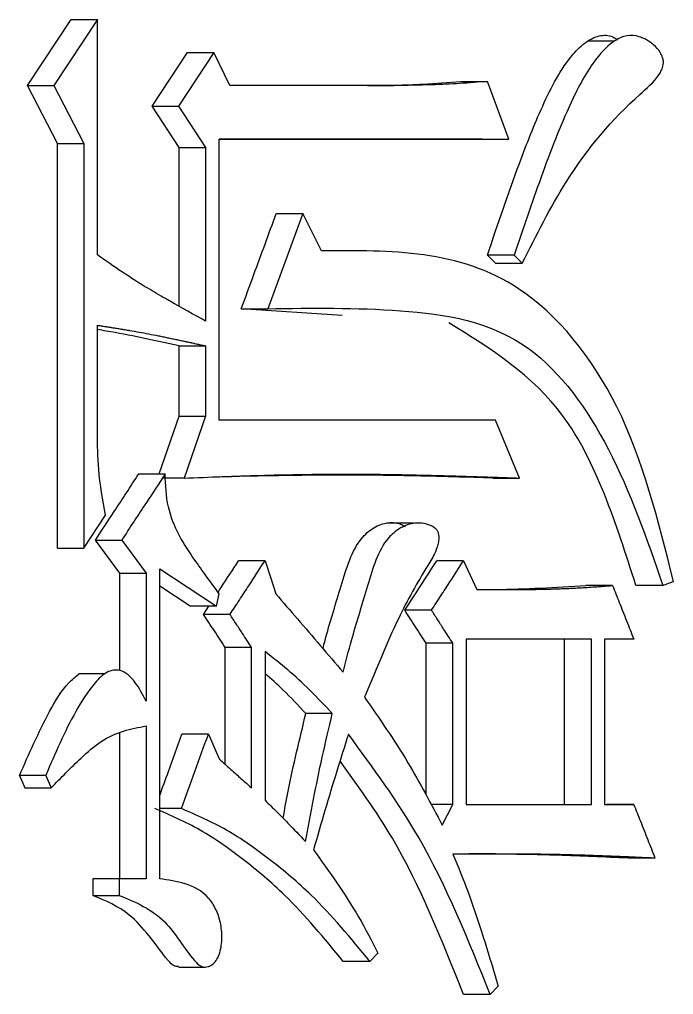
# Model space of a CAD drawing. Header units: millimetres. Extents: x 2136 to 4572, y 748 to 2471.
# Drawn here: x 3168.638 to 3170.351, y 1011.86 to 1014.413 of the extents above; entities that cross this region are included whole.
import ezdxf

# ---------------------------------------------------------------- set-up
doc = ezdxf.new("R2010")
doc.units = ezdxf.units.MM

msp = doc.modelspace()

# ---------------------------------------------------------------- linework, layer by layer
at = {"color": 7, "linetype": 'Continuous', "lineweight": 25}
for p, q in [((3168.6598, 1014.2401), (3168.7735, 1014.4132)), ((3168.8423, 1014.4132), (3168.7284, 1014.2401)), ((3168.7735, 1014.4132), (3168.8423, 1014.4132)), ((3168.8423, 1013.7966), (3168.8423, 1014.4132)), ((3170.1973, 1014.3565), (3170.1259, 1014.3565)), ((3168.9862, 1014.186), (3169.0781, 1014.3266)), ((3169.1473, 1014.3266), (3169.0552, 1014.186)), ((3169.0781, 1014.3266), (3169.1473, 1014.3266)), ((3169.1897, 1014.2401), (3169.1473, 1014.3266)), ((3169.7943, 1014.2509), (3169.8644, 1014.2509)), ((3169.9203, 1014.0995), (3169.8644, 1014.2509)), ((3168.6598, 1014.2401), (3168.7284, 1014.2401)), ((3168.738, 1014.0887), (3168.6598, 1014.2401)), ((3168.7284, 1014.2401), (3168.8067, 1014.0887)), ((3169.6194, 1014.2401), (3169.1897, 1014.2401)), ((3169.5496, 1014.2401), (3169.6194, 1014.2401)), ((3168.9862, 1014.186), (3169.0552, 1014.186)), ((3169.0569, 1014.0778), (3168.9862, 1014.186)), ((3169.0552, 1014.186), (3169.126, 1014.0778)), ((3169.1614, 1014.0995), (3169.9203, 1014.0995)), ((3169.1614, 1013.3639), (3169.1614, 1014.0995)), ((3169.8501, 1014.0995), (3169.1614, 1014.0995)), ((3169.8501, 1014.0995), (3169.9203, 1014.0995)), ((3168.738, 1014.0887), (3168.8067, 1014.0887)), ((3168.738, 1013.0286), (3168.738, 1014.0887)), ((3169.0569, 1014.0778), (3169.126, 1014.0778)), ((3169.0569, 1013.662), (3169.0569, 1014.0778)), ((3169.126, 1014.0778), (3169.126, 1013.6235)), ((3169.3803, 1013.9048), (3169.2886, 1013.656)), ((3169.3108, 1013.9048), (3169.3803, 1013.9048)), ((3169.4296, 1013.8074), (3169.3803, 1013.9048)), ((3169.9343, 1013.7965), (3169.8641, 1013.7965)), ((3169.885, 1013.7749), (3169.9552, 1013.7749)), ((3169.4836, 1013.638), (3169.2193, 1013.656)), ((3169.2193, 1013.656), (3169.2886, 1013.656)), ((3168.8423, 1013.3314), (3168.8423, 1013.6127)), ((3169.0569, 1013.5586), (3169.126, 1013.5586)), ((3169.0569, 1013.3747), (3169.0569, 1013.5586)), ((3169.126, 1013.5586), (3169.126, 1013.3747)), ((3169.0041, 1013.2233), (3169.0569, 1013.3747)), ((3169.0569, 1013.3747), (3169.126, 1013.3747)), ((3169.126, 1013.3747), (3169.0694, 1013.2125)), ((3169.8854, 1013.3639), (3169.1614, 1013.3639)), ((3169.9482, 1013.2125), (3169.8854, 1013.3639)), ((3168.9508, 1013.2233), (3169.0198, 1013.2233)), ((3169.0694, 1013.2125), (3169.0127, 1013.2125)), ((3169.878, 1013.2125), (3169.8052, 1013.2152)), ((3169.878, 1013.2125), (3169.9482, 1013.2125)), ((3168.8067, 1013.0286), (3168.8636, 1013.1151)), ((3169.6702, 1013.0947), (3169.5995, 1013.0947)), ((3168.8374, 1013.0502), (3168.9062, 1013.0502)), ((3168.9012, 1012.9637), (3168.8374, 1013.0502)), ((3168.9062, 1013.0502), (3168.9701, 1012.9637)), ((3168.738, 1013.0286), (3168.8067, 1013.0286)), ((3169.2815, 1012.9961), (3169.2122, 1012.9961)), ((3169.8015, 1012.9961), (3169.7315, 1012.9961)), ((3169.0056, 1012.9745), (3169.1543, 1012.8771)), ((3168.9012, 1012.9637), (3168.9701, 1012.9637)), ((3168.9012, 1012.7084), (3168.9012, 1012.9637)), ((3168.9701, 1012.9637), (3168.9701, 1012.6283)), ((3169.0852, 1012.8771), (3169.0056, 1012.9293)), ((3170.1918, 1012.9312), (3170.1213, 1012.9312)), ((3169.1543, 1012.8771), (3169.1614, 1012.9096)), ((3169.1543, 1012.8771), (3169.0852, 1012.8771)), ((3169.1205, 1012.8555), (3169.1346, 1012.8771)), ((3169.7175, 1012.8663), (3169.6476, 1012.8663)), ((3169.1897, 1012.8555), (3169.1205, 1012.8555)), ((3170.1362, 1012.7906), (3169.8085, 1012.7906)), ((3169.8085, 1012.7906), (3169.8085, 1012.3579)), ((3170.0658, 1012.3579), (3170.0658, 1012.7906)), ((3170.1362, 1012.3579), (3170.1362, 1012.7906)), ((3170.2473, 1012.7906), (3170.171, 1012.7906)), ((3170.171, 1012.7906), (3170.171, 1012.3579)), ((3169.2462, 1012.7689), (3169.177, 1012.7689)), ((3169.177, 1012.463), (3169.177, 1012.7689)), ((3169.2462, 1012.4012), (3169.2462, 1012.7689)), ((3169.7735, 1012.7798), (3169.7036, 1012.7798)), ((3169.7036, 1012.3826), (3169.7036, 1012.7798)), ((3169.7735, 1012.3579), (3169.7735, 1012.7798)), ((3169.2815, 1012.7581), (3169.2815, 1012.3687)), ((3168.8618, 1012.7), (3168.7931, 1012.7)), ((3169.4577, 1012.5959), (3169.3882, 1012.5959)), ((3168.9701, 1012.5634), (3168.9701, 1012.1632)), ((3168.9012, 1012.1632), (3168.9012, 1012.5456)), ((3169.1331, 1012.5418), (3169.064, 1012.5418)), ((3168.707, 1012.4336), (3168.6384, 1012.4336)), ((3168.6384, 1012.4336), (3168.6526, 1012.4012)), ((3168.707, 1012.4336), (3168.7212, 1012.4012)), ((3168.6526, 1012.4012), (3168.7212, 1012.4012)), ((3169.7735, 1012.3579), (3169.7167, 1012.3579)), ((3169.8085, 1012.3579), (3170.1362, 1012.3579)), ((3169.8085, 1012.3579), (3170.0658, 1012.3579)), ((3170.0658, 1012.3579), (3170.1362, 1012.3579)), ((3170.171, 1012.3579), (3170.2473, 1012.3579)), ((3170.171, 1012.3579), (3170.1768, 1012.3579)), ((3170.2473, 1012.3579), (3170.1768, 1012.3579)), ((3170.3028, 1012.2173), (3170.2322, 1012.2173)), ((3168.8991, 1012.1632), (3168.8303, 1012.1632)), ((3168.8303, 1012.1632), (3168.8303, 1012.1199)), ((3168.8991, 1012.1632), (3168.8991, 1012.1199)), ((3168.9701, 1012.1632), (3168.8991, 1012.1632)), ((3168.8303, 1012.1199), (3168.8991, 1012.1199)), ((3169.5562, 1011.9468), (3169.5772, 1011.9685)), ((3169.055, 1011.9322), (3169.1245, 1011.9322)), ((3169.8714, 1011.8603), (3169.8923, 1011.8819)), ((3169.8714, 1011.8603), (3169.8013, 1011.8603))]:
    msp.add_line(p, q, dxfattribs=at)
at = {"color": 7, "linetype": 'Continuous', "lineweight": 25, "flags": 128}
for points in [[(3168.8067, 1014.0887), (3168.8067, 1013.6683), (3168.8067, 1013.0286)], [(3169.885, 1013.7749), (3169.8797, 1013.7804), (3169.8744, 1013.7859), (3169.8641, 1013.7965)], [(3169.9343, 1013.7965), (3169.9447, 1013.7857), (3169.9552, 1013.7749)], [(3169.2815, 1012.9961), (3169.2957, 1012.9528), (3169.3098, 1012.9096)], [(3169.8015, 1012.9961), (3169.819, 1012.9583), (3169.8364, 1012.9204)], [(3169.0056, 1012.1632), (3169.0056, 1012.5688), (3169.0056, 1012.9745)], [(3170.3236, 1012.9312), (3170.2949, 1012.9312), (3170.2739, 1012.9312), (3170.2529, 1012.9312)], [(3169.1331, 1012.5418), (3169.1473, 1012.5093), (3169.1614, 1012.4769)], [(3169.7455, 1012.3038), (3169.7595, 1012.3308), (3169.7735, 1012.3579)], [(3169.0623, 1012.3471), (3169.0449, 1012.3471), (3169.0274, 1012.3471), (3169.0056, 1012.3471)], [(3169.5562, 1011.9468), (3169.5307, 1011.9468), (3169.5086, 1011.9468), (3169.4865, 1011.9468)]]:
    msp.add_lwpolyline(points, dxfattribs=at)
at = {"color": 7, "linetype": 'Continuous', "lineweight": 25}
for points, knots in [([(3169.8641, 1013.7965), (3169.8913, 1013.8769), (3169.9362, 1014.0095), (3170.0064, 1014.1886), (3170.0646, 1014.3005), (3170.1205, 1014.3552), (3170.1563, 1014.3729), (3170.1857, 1014.3728), (3170.2004, 1014.363), (3170.2045, 1014.3602)], [0, 0, 0, 0, 0.336148, 0.554502, 0.775219, 0.850857, 0.913151, 0.975906, 1, 1, 1, 1]), ([(3169.9552, 1013.7749), (3169.9918, 1013.8479), (3170.0772, 1014.0181), (3170.2073, 1014.1723), (3170.3023, 1014.2502), (3170.3204, 1014.2803), (3170.3246, 1014.2924), (3170.3251, 1014.3041), (3170.3226, 1014.3156), (3170.3146, 1014.3314), (3170.2944, 1014.3528), (3170.2646, 1014.3699), (3170.2292, 1014.3733), (3170.1896, 1014.3555), (3170.1358, 1014.3004), (3170.0704, 1014.1769), (3170.0033, 1014.0006), (3169.9573, 1013.8647), (3169.9343, 1013.7965)], [0, 0, 0, 0, 0.163054, 0.380102, 0.433894, 0.442949, 0.452088, 0.458006, 0.463913, 0.473847, 0.492962, 0.528393, 0.555625, 0.58285, 0.633845, 0.724478, 0.861928, 1, 1, 1, 1]), ([(3169.5496, 1014.2401), (3169.574, 1014.2404), (3169.6227, 1014.2409), (3169.7043, 1014.2442), (3169.7614, 1014.2485), (3169.7943, 1014.2509)], [0, 0, 0, 0, 0.297859, 0.595729, 1, 1, 1, 1]), ([(3169.8644, 1014.2509), (3169.8402, 1014.2491), (3169.7917, 1014.2453), (3169.71, 1014.2414), (3169.6525, 1014.2406), (3169.6194, 1014.2401)], [0, 0, 0, 0, 0.29749, 0.594994, 1, 1, 1, 1]), ([(3169.2193, 1013.656), (3169.2303, 1013.6859), (3169.2511, 1013.7424), (3169.2816, 1013.8253), (3169.3011, 1013.8783), (3169.3108, 1013.9048)], [0, 0, 0, 0, 0.361499, 0.68075, 1, 1, 1, 1]), ([(3170.3513, 1012.942), (3170.3114, 1013.1014), (3170.2338, 1013.4118), (3169.9085, 1013.8117), (3169.61, 1013.809), (3169.4296, 1013.8074)], [0, 0, 0, 0, 0.294377, 0.5735664, 1, 1, 1, 1]), ([(3169.126, 1013.6235), (3169.0949, 1013.6407), (3169.0598, 1013.6601), (3169.0093, 1013.6889), (3168.9448, 1013.7259), (3168.886, 1013.7664), (3168.8423, 1013.7966)], [0, 0, 0, 0, 0.325176, 0.365823, 0.528414, 1, 1, 1, 1]), ([(3169.2886, 1013.656), (3169.4038, 1013.6575), (3169.6339, 1013.6607), (3169.97, 1013.6088), (3170.1981, 1013.2935), (3170.2812, 1013.0536), (3170.3236, 1012.9312)], [0, 0, 0, 0, 0.273656, 0.546764, 0.768873, 1, 1, 1, 1]), ([(3168.8423, 1013.6127), (3168.8443, 1013.6124), (3168.8485, 1013.6117), (3168.8537, 1013.6109), (3168.859, 1013.6101), (3168.8631, 1013.6094), (3168.8673, 1013.6088), (3168.8715, 1013.6081), (3168.8757, 1013.6074), (3168.8809, 1013.6066), (3168.885, 1013.6059), (3168.8903, 1013.6051), (3168.8955, 1013.6042), (3168.9017, 1013.6032), (3168.908, 1013.6022), (3168.9142, 1013.6011), (3168.9205, 1013.6001), (3168.933, 1013.598), (3168.96, 1013.5932), (3168.987, 1013.588), (3169.0078, 1013.5839), (3169.0161, 1013.5822), (3169.0244, 1013.5805), (3169.0347, 1013.5783), (3169.043, 1013.5766), (3169.0513, 1013.5749), (3169.0575, 1013.5735), (3169.0627, 1013.5724), (3169.0678, 1013.5713), (3169.072, 1013.5704), (3169.0761, 1013.5695), (3169.0802, 1013.5686), (3169.0844, 1013.5677), (3169.0895, 1013.5666), (3169.0937, 1013.5657), (3169.0988, 1013.5646), (3169.103, 1013.5637), (3169.1071, 1013.5628), (3169.1112, 1013.5619), (3169.1154, 1013.561), (3169.1206, 1013.5598), (3169.1239, 1013.5591), (3169.126, 1013.5586)], [0, 0, 0, 0, 0.021952, 0.043903, 0.054879, 0.07683, 0.087806, 0.098782, 0.120733, 0.131709, 0.15366, 0.164636, 0.186587, 0.208539, 0.23049, 0.252442, 0.274393, 0.296345, 0.384151, 0.559767, 0.581718, 0.60367, 0.647573, 0.669524, 0.713427, 0.735378, 0.75733, 0.779281, 0.790257, 0.812208, 0.823184, 0.83416, 0.856111, 0.867087, 0.889038, 0.900014, 0.921966, 0.932941, 0.943917, 0.965868, 0.976844, 1, 1, 1, 1]), ([(3170.2529, 1012.9312), (3170.2005, 1013.0945), (3170.0988, 1013.4112), (3169.8726, 1013.5511), (3169.7629, 1013.6189)], [0, 0, 0, 0, 0.515406, 1, 1, 1, 1]), ([(3169.0569, 1013.5586), (3169.0239, 1013.5659), (3168.9603, 1013.5799), (3168.8887, 1013.5936), (3168.8501, 1013.6), (3168.8423, 1013.6013)], [0, 0, 0, 0, 0.463687, 0.891018, 1, 1, 1, 1]), ([(3168.8636, 1013.1151), (3168.8565, 1013.1549), (3168.8439, 1013.226), (3168.8427, 1013.2992), (3168.8423, 1013.3314)], [0, 0, 0, 0, 0.558835, 1, 1, 1, 1]), ([(3168.8374, 1013.0502), (3168.8538, 1013.0752), (3168.8809, 1013.1165), (3168.9187, 1013.1742), (3168.9401, 1013.2069), (3168.9508, 1013.2233)], [0, 0, 0, 0, 0.432882, 0.716441, 1, 1, 1, 1]), ([(3169.0198, 1013.2233), (3169.0034, 1013.1983), (3168.9763, 1013.157), (3168.9385, 1013.0993), (3168.917, 1013.0666), (3168.9062, 1013.0502)], [0, 0, 0, 0, 0.432629, 0.716314, 1, 1, 1, 1]), ([(3169.1614, 1012.9096), (3169.1395, 1012.9395), (3169.1033, 1012.9888), (3169.0549, 1013.0608), (3169.0237, 1013.1366), (3169.0211, 1013.1941), (3169.0198, 1013.2233)], [0, 0, 0, 0, 0.334385, 0.552202, 0.773272, 1, 1, 1, 1]), ([(3169.0694, 1013.2125), (3169.1356, 1013.215), (3169.2681, 1013.2202), (3169.4166, 1013.223), (3169.501, 1013.2229), (3169.5215, 1013.2228), (3169.5277, 1013.2228), (3169.5339, 1013.2227), (3169.54, 1013.2227), (3169.5462, 1013.2227), (3169.5544, 1013.2226), (3169.5627, 1013.2225), (3169.5709, 1013.2224), (3169.577, 1013.2223), (3169.5832, 1013.2223), (3169.5894, 1013.2222), (3169.5955, 1013.2221), (3169.6017, 1013.222), (3169.6099, 1013.2219), (3169.6181, 1013.2217), (3169.6263, 1013.2216), (3169.6325, 1013.2215), (3169.6386, 1013.2214), (3169.6448, 1013.2213), (3169.651, 1013.2211), (3169.6571, 1013.221), (3169.6633, 1013.2209), (3169.6694, 1013.2207), (3169.6776, 1013.2206), (3169.6858, 1013.2204), (3169.694, 1013.2202), (3169.7002, 1013.22), (3169.7063, 1013.2199), (3169.7125, 1013.2197), (3169.7186, 1013.2196), (3169.7248, 1013.2194), (3169.733, 1013.2192), (3169.7412, 1013.219), (3169.7494, 1013.2188), (3169.7555, 1013.2186), (3169.7616, 1013.2184), (3169.7678, 1013.2183), (3169.7739, 1013.2181), (3169.7801, 1013.2179), (3169.7862, 1013.2177), (3169.7923, 1013.2175), (3169.8005, 1013.2173), (3169.8087, 1013.217), (3169.8169, 1013.2168), (3169.823, 1013.2166), (3169.8292, 1013.2164), (3169.8353, 1013.2162), (3169.8414, 1013.216), (3169.8476, 1013.2158), (3169.8558, 1013.2155), (3169.8639, 1013.2153), (3169.8721, 1013.215), (3169.8782, 1013.2148), (3169.8844, 1013.2146), (3169.8905, 1013.2144), (3169.8966, 1013.2142), (3169.9027, 1013.214), (3169.9089, 1013.2138), (3169.917, 1013.2135), (3169.9252, 1013.2132), (3169.9334, 1013.213), (3169.9403, 1013.2127), (3169.9453, 1013.2126), (3169.9482, 1013.2125)], [0, 0, 0, 0, 0.22469, 0.449389, 0.505561, 0.512583, 0.519604, 0.526626, 0.533648, 0.540669, 0.547691, 0.561734, 0.568755, 0.575777, 0.582798, 0.58982, 0.596841, 0.603863, 0.610884, 0.624928, 0.631949, 0.638971, 0.645992, 0.653014, 0.660035, 0.667057, 0.674078, 0.6811, 0.688121, 0.702165, 0.709186, 0.716208, 0.723229, 0.730251, 0.737272, 0.744294, 0.751315, 0.765358, 0.77238, 0.779401, 0.786423, 0.793445, 0.800466, 0.807488, 0.814509, 0.821531, 0.828552, 0.842595, 0.849617, 0.856638, 0.86366, 0.870682, 0.877703, 0.884725, 0.891746, 0.905789, 0.912811, 0.919832, 0.926854, 0.933875, 0.940897, 0.947918, 0.95494, 0.961962, 0.976005, 0.983026, 0.990048, 1, 1, 1, 1]), ([(3169.1582, 1013.2158), (3169.1716, 1013.2163), (3169.248, 1013.2187), (3169.4636, 1013.2225), (3169.6485, 1013.2197), (3169.75, 1013.2172), (3169.7899, 1013.216), (3169.805, 1013.2155), (3169.8052, 1013.2155), (3169.8053, 1013.2155)], [0, 0, 0, 0, 0.091246, 0.521297, 0.77416, 0.895412, 0.961125, 0.976415, 1, 1, 1, 1]), ([(3169.4328, 1012.766), (3169.4347, 1012.7732), (3169.4487, 1012.8259), (3169.4787, 1012.9204), (3169.5102, 1013.0326), (3169.5612, 1013.0823), (3169.5982, 1013.0969), (3169.6286, 1013.0968), (3169.6442, 1013.0883), (3169.6482, 1013.0861)], [0, 0, 0, 0, 0.046643, 0.342403, 0.639171, 0.748921, 0.858405, 0.963449, 1, 1, 1, 1]), ([(3169.4858, 1012.7041), (3169.4931, 1012.732), (3169.5124, 1012.8057), (3169.5482, 1012.9206), (3169.5801, 1013.0331), (3169.6313, 1013.0825), (3169.6687, 1013.0976), (3169.7014, 1013.0949), (3169.723, 1013.0862), (3169.7323, 1013.0758), (3169.7357, 1013.0679), (3169.7371, 1013.0576), (3169.7354, 1013.0405), (3169.7266, 1013.0135), (3169.6868, 1012.9509), (3169.6205, 1012.8322), (3169.5725, 1012.7104), (3169.5432, 1012.6418), (3169.5421, 1012.6392)], [0, 0, 0, 0, 0.080829, 0.213073, 0.345773, 0.395058, 0.444233, 0.491132, 0.518332, 0.527917, 0.53551, 0.543103, 0.555865, 0.581938, 0.622671, 0.782526, 0.991638, 1, 1, 1, 1]), ([(3169.1585, 1012.9137), (3169.1611, 1012.9177), (3169.179, 1012.9452), (3169.197, 1012.9727), (3169.2122, 1012.9961)], [0, 0, 0, 0, 0.147167, 1, 1, 1, 1]), ([(3169.1897, 1012.8555), (3169.1979, 1012.868), (3169.2142, 1012.8929), (3169.2448, 1012.9398), (3169.2672, 1012.9742), (3169.2815, 1012.9961)], [0, 0, 0, 0, 0.2662424, 0.5324848, 1, 1, 1, 1]), ([(3169.6476, 1012.8663), (3169.6616, 1012.8879), (3169.6896, 1012.9312), (3169.7175, 1012.9745), (3169.7315, 1012.9961)], [0, 0, 0, 0, 0.5, 1, 1, 1, 1]), ([(3169.7175, 1012.8663), (3169.7256, 1012.8788), (3169.7417, 1012.9037), (3169.7697, 1012.947), (3169.7896, 1012.9778), (3169.8015, 1012.9961)], [0, 0, 0, 0, 0.288429, 0.576858, 1, 1, 1, 1]), ([(3170.3236, 1012.9312), (3170.3282, 1012.933), (3170.3375, 1012.9366), (3170.3467, 1012.9402), (3170.3513, 1012.942)], [0, 0, 0, 0, 0.499988, 1, 1, 1, 1]), ([(3169.8363, 1012.9207), (3169.8525, 1012.9207), (3169.9083, 1012.9208), (3170.0033, 1012.924), (3170.082, 1012.9288), (3170.1213, 1012.9312)], [0, 0, 0, 0, 0.1701659, 0.5850026, 1, 1, 1, 1]), ([(3169.8364, 1012.9204), (3169.876, 1012.9203), (3169.918, 1012.9202), (3169.9624, 1012.9207), (3169.9698, 1012.9208), (3169.9772, 1012.9209), (3169.9846, 1012.921), (3169.9907, 1012.9211), (3169.9969, 1012.9212), (3170.0018, 1012.9213), (3170.008, 1012.9214), (3170.0141, 1012.9216), (3170.024, 1012.9218), (3170.0338, 1012.9221), (3170.0437, 1012.9224), (3170.0511, 1012.9226), (3170.0585, 1012.9229), (3170.0683, 1012.9233), (3170.0769, 1012.9237), (3170.0855, 1012.9241), (3170.0904, 1012.9243), (3170.0966, 1012.9246), (3170.1027, 1012.925), (3170.1126, 1012.9255), (3170.1224, 1012.9261), (3170.1347, 1012.927), (3170.1445, 1012.9276), (3170.1568, 1012.9285), (3170.1666, 1012.9293), (3170.1791, 1012.9302), (3170.1867, 1012.9308), (3170.1918, 1012.9312)], [0, 0, 0, 0, 0.332695, 0.353489, 0.374282, 0.395075, 0.415869, 0.436662, 0.447059, 0.467852, 0.478249, 0.499042, 0.519836, 0.561423, 0.582216, 0.603009, 0.623803, 0.644596, 0.686183, 0.69658, 0.717373, 0.72777, 0.748563, 0.769356, 0.810943, 0.831737, 0.873323, 0.894117, 0.935704, 0.956497, 1, 1, 1, 1]), ([(3170.1918, 1012.9312), (3170.1976, 1012.9165), (3170.2098, 1012.8857), (3170.2283, 1012.8388), (3170.241, 1012.8067), (3170.2473, 1012.7906)], [0, 0, 0, 0, 0.313727, 0.656864, 1, 1, 1, 1]), ([(3169.3098, 1012.9096), (3169.3287, 1012.8875), (3169.3675, 1012.8423), (3169.4262, 1012.7738), (3169.466, 1012.7273), (3169.4858, 1012.7041)], [0, 0, 0, 0, 0.321741, 0.660871, 1, 1, 1, 1]), ([(3169.7036, 1012.7798), (3169.6942, 1012.7942), (3169.6756, 1012.823), (3169.657, 1012.8519), (3169.6476, 1012.8663)], [0, 0, 0, 0, 0.500002, 1, 1, 1, 1]), ([(3169.7735, 1012.7798), (3169.7654, 1012.7922), (3169.7521, 1012.8129), (3169.7334, 1012.8418), (3169.7228, 1012.8581), (3169.7175, 1012.8663)], [0, 0, 0, 0, 0.432649, 0.716324, 1, 1, 1, 1]), ([(3169.177, 1012.7689), (3169.1676, 1012.7834), (3169.1488, 1012.8122), (3169.1299, 1012.8411), (3169.1205, 1012.8555)], [0, 0, 0, 0, 0.500002, 1, 1, 1, 1]), ([(3169.2462, 1012.7689), (3169.2381, 1012.7814), (3169.2246, 1012.8021), (3169.2057, 1012.8309), (3169.195, 1012.8473), (3169.1897, 1012.8555)], [0, 0, 0, 0, 0.4326487, 0.7163239, 1, 1, 1, 1]), ([(3169.4577, 1012.5959), (3169.4382, 1012.6167), (3169.4004, 1012.6569), (3169.3414, 1012.7109), (3169.3015, 1012.7424), (3169.2815, 1012.7581)], [0, 0, 0, 0, 0.349925, 0.674457, 1, 1, 1, 1]), ([(3168.9701, 1012.6283), (3168.9612, 1012.6457), (3168.9436, 1012.6797), (3168.9064, 1012.7143), (3168.8654, 1012.7071), (3168.8256, 1012.6666), (3168.769, 1012.5779), (3168.7317, 1012.491), (3168.707, 1012.4336)], [0, 0, 0, 0, 0.121784, 0.238894, 0.329996, 0.425945, 0.621085, 1, 1, 1, 1]), ([(3168.6384, 1012.4336), (3168.6633, 1012.4903), (3168.7011, 1012.5761), (3168.7546, 1012.6672), (3168.785, 1012.6921), (3168.7939, 1012.6994)], [0, 0, 0, 0, 0.5781639, 0.8758527, 1, 1, 1, 1]), ([(3169.3882, 1012.5959), (3169.3687, 1012.6169), (3169.3342, 1012.654), (3169.2975, 1012.6867), (3169.2815, 1012.7009)], [0, 0, 0, 0, 0.56596, 1, 1, 1, 1]), ([(3169.5421, 1012.6392), (3169.581, 1012.5829), (3169.6369, 1012.502), (3169.7019, 1012.3867), (3169.731, 1012.3314), (3169.7455, 1012.3038)], [0, 0, 0, 0, 0.532376, 0.766064, 1, 1, 1, 1]), ([(3169.329, 1012.3217), (3169.3332, 1012.3455), (3169.3434, 1012.4038), (3169.3642, 1012.4949), (3169.3802, 1012.5622), (3169.3882, 1012.5959)], [0, 0, 0, 0, 0.256892, 0.628328, 1, 1, 1, 1]), ([(3169.3873, 1012.2605), (3169.4012, 1012.3346), (3169.4225, 1012.4473), (3169.4487, 1012.5579), (3169.4577, 1012.5959)], [0, 0, 0, 0, 0.6569803, 1, 1, 1, 1]), ([(3168.7212, 1012.4012), (3168.747, 1012.4277), (3168.7894, 1012.4711), (3168.8513, 1012.5257), (3168.91, 1012.5526), (3168.9501, 1012.5598), (3168.9701, 1012.5634)], [0, 0, 0, 0, 0.3446396, 0.5657566, 0.7835326, 1, 1, 1, 1]), ([(3169.0056, 1012.3809), (3169.0133, 1012.4021), (3169.0328, 1012.4557), (3169.0522, 1012.5093), (3169.064, 1012.5418)], [0, 0, 0, 0, 0.394634, 1, 1, 1, 1]), ([(3169.0623, 1012.3471), (3169.0741, 1012.3795), (3169.0977, 1012.4444), (3169.1213, 1012.5093), (3169.1331, 1012.5418)], [0, 0, 0, 0, 0.5, 1, 1, 1, 1]), ([(3169.4999, 1012.5418), (3169.4897, 1012.5097), (3169.4688, 1012.4435), (3169.4382, 1012.3426), (3169.4184, 1012.2735), (3169.4084, 1012.2389)], [0, 0, 0, 0, 0.320379, 0.660141, 1, 1, 1, 1]), ([(3169.8714, 1011.8603), (3169.8141, 1012.002), (3169.7127, 1012.2532), (3169.5645, 1012.4542), (3169.4999, 1012.5418)], [0, 0, 0, 0, 0.56421, 1, 1, 1, 1]), ([(3169.1614, 1012.4769), (3169.1716, 1012.4678), (3169.1909, 1012.4506), (3169.2192, 1012.4253), (3169.2372, 1012.4092), (3169.2462, 1012.4012)], [0, 0, 0, 0, 0.361282, 0.680641, 1, 1, 1, 1]), ([(3169.8013, 1011.8603), (3169.7448, 1012.0027), (3169.6558, 1012.2267), (3169.5254, 1012.4063), (3169.4779, 1012.4717)], [0, 0, 0, 0, 0.635566, 1, 1, 1, 1]), ([(3169.2815, 1012.3687), (3169.2916, 1012.3589), (3169.3118, 1012.3392), (3169.3472, 1012.3036), (3169.3721, 1012.2768), (3169.3873, 1012.2605)], [0, 0, 0, 0, 0.280921, 0.561854, 1, 1, 1, 1]), ([(3170.2473, 1012.3579), (3170.2531, 1012.3432), (3170.2653, 1012.3124), (3170.2838, 1012.2655), (3170.2965, 1012.2334), (3170.3028, 1012.2173)], [0, 0, 0, 0, 0.313727, 0.656864, 1, 1, 1, 1]), ([(3169.4865, 1011.9468), (3169.4367, 1012.0073), (3169.355, 1012.1066), (3169.2258, 1012.2146), (3169.1134, 1012.2949), (3169.0332, 1012.3297), (3168.9933, 1012.3471)], [0, 0, 0, 0, 0.34442, 0.564747, 0.783429, 1, 1, 1, 1]), ([(3169.5562, 1011.9468), (3169.5063, 1012.0074), (3169.4245, 1012.1066), (3169.2952, 1012.2146), (3169.1826, 1012.2949), (3169.1023, 1012.3297), (3169.0623, 1012.3471)], [0, 0, 0, 0, 0.34436, 0.564684, 0.783385, 1, 1, 1, 1]), ([(3169.4084, 1012.2389), (3169.429, 1012.2103), (3169.4697, 1012.1538), (3169.5277, 1012.0653), (3169.5607, 1012.0008), (3169.5772, 1011.9685)], [0, 0, 0, 0, 0.3384511, 0.6681197, 1, 1, 1, 1]), ([(3170.3028, 1012.2173), (3170.2952, 1012.2176), (3170.2799, 1012.2183), (3170.2607, 1012.2191), (3170.2454, 1012.2198), (3170.2339, 1012.2203), (3170.2243, 1012.2207), (3170.2148, 1012.2211), (3170.2013, 1012.2216), (3170.1822, 1012.2224), (3170.163, 1012.2231), (3170.1438, 1012.2238), (3170.1285, 1012.2244), (3170.1093, 1012.225), (3170.0939, 1012.2254), (3170.0747, 1012.2259), (3170.0593, 1012.2263), (3170.044, 1012.2266), (3170.0286, 1012.2269), (3170.0132, 1012.2272), (3169.9939, 1012.2274), (3169.9805, 1012.2276), (3169.967, 1012.2277), (3169.9593, 1012.2278), (3169.9497, 1012.2279), (3169.942, 1012.2279), (3169.9343, 1012.228), (3169.9266, 1012.228), (3169.9188, 1012.2281), (3169.9092, 1012.2281), (3169.9015, 1012.2281), (3169.8919, 1012.2281), (3169.8842, 1012.2282), (3169.8745, 1012.2282), (3169.8668, 1012.2282), (3169.8591, 1012.2282), (3169.8514, 1012.2282), (3169.8436, 1012.2282), (3169.834, 1012.2282), (3169.8263, 1012.2282), (3169.8166, 1012.2282), (3169.8099, 1012.2281), (3169.8041, 1012.2281), (3169.8002, 1012.2281), (3169.7964, 1012.2281), (3169.7915, 1012.2281), (3169.7877, 1012.2281), (3169.783, 1012.2281), (3169.7787, 1012.2281), (3169.7752, 1012.2281), (3169.7735, 1012.2281)], [0, 0, 0, 0, 0.043584, 0.087168, 0.10896, 0.130753, 0.152545, 0.163441, 0.185233, 0.228817, 0.272401, 0.294193, 0.337777, 0.35957, 0.403154, 0.424946, 0.46853, 0.490322, 0.512114, 0.555699, 0.577491, 0.621075, 0.631971, 0.653763, 0.664659, 0.686451, 0.697347, 0.708243, 0.730035, 0.740931, 0.762723, 0.773619, 0.795412, 0.806308, 0.8281, 0.838996, 0.849892, 0.871684, 0.88258, 0.904372, 0.915268, 0.93706, 0.942508, 0.947956, 0.958852, 0.9643, 0.975196, 0.980644, 0.990322, 1, 1, 1, 1]), ([(3169.7735, 1012.2281), (3169.787, 1012.1951), (3169.8141, 1012.1292), (3169.853, 1012.013), (3169.8779, 1011.93), (3169.8923, 1011.8819)], [0, 0, 0, 0, 0.296607, 0.593255, 1, 1, 1, 1]), ([(3170.2322, 1012.2173), (3170.1709, 1012.2201), (3170.0525, 1012.2255), (3169.8996, 1012.2282), (3169.8078, 1012.2281), (3169.7735, 1012.228)], [0, 0, 0, 0, 0.402188, 0.777041, 1, 1, 1, 1]), ([(3168.8991, 1012.1199), (3168.9422, 1012.1021), (3169.0203, 1012.07), (3169.0733, 1011.9735), (3169.1128, 1011.9321), (3169.1315, 1011.9313), (3169.1458, 1011.9396), (3169.1563, 1011.9522), (3169.1658, 1011.9754), (3169.17, 1012.009), (3169.1659, 1012.049), (3169.1534, 1012.0848), (3169.1256, 1012.1281), (3169.0721, 1012.1535), (3169.0277, 1012.1599), (3169.0056, 1012.1632)], [0, 0, 0, 0, 0.230991, 0.417984, 0.453958, 0.487906, 0.511162, 0.535138, 0.560232, 0.612084, 0.662769, 0.713245, 0.762331, 0.881446, 1, 1, 1, 1]), ([(3169.0545, 1011.934), (3169.0512, 1011.9339), (3169.0411, 1011.9334), (3168.9973, 1011.9854), (3168.9406, 1012.0732), (3168.8638, 1012.1057), (3168.8303, 1012.1199)], [0, 0, 0, 0, 0.036093, 0.112614, 0.614141, 1, 1, 1, 1])]:
    msp.add_open_spline(points, degree=3, knots=knots, dxfattribs=at)

doc.saveas('drawing.dxf')
